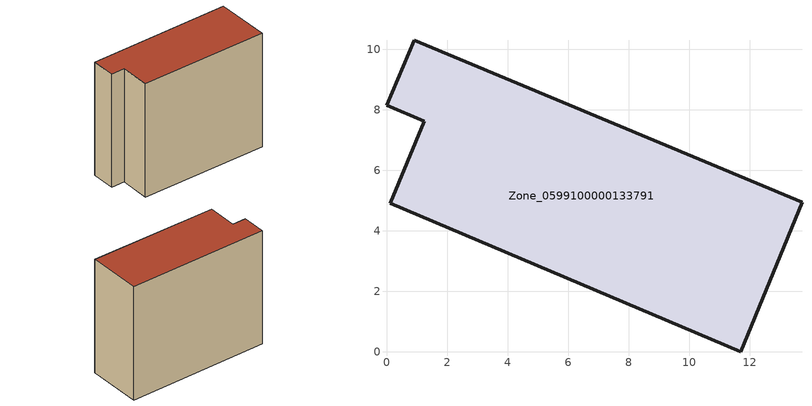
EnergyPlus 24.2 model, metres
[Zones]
Zone_0599100000133791
 floor ground (C_G): 13.73,4.94 11.71,0 0.13,4.92 1.25,7.62 0,8.15 0.91,10.31 z0
 wall outside (C_F): 11.71,0 13.73,4.94 0.91,10.31 0,8.15 1.25,7.62 0.13,4.92 11.71,0 z0:11.61
 roof outside (C_R): 0.13,4.92 11.71,0 13.73,4.94 0.91,10.31 0,8.15 1.25,7.62 z11.61
[BUILDING]
Pand.0599100000133791: North Axis=0; Terrain=City; Loads Convergence Tolerance Value=0.04; Temperature Convergence Tolerance Value=0.4; Solar Distribution=FullExterior; Maximum Number of Warmup Days=25; Minimum Number of Warmup Days=1
[Site:Location]
Rotterdam.The.Hague.AP_ZH_NLD Design_Conditions: Latitude=51.96; Longitude=4.45; Time Zone=1; Elevation=-4.5
[SITE:GROUNDTEMPERATURE:BUILDINGSURFACE]
18, 18, 18, 18, 18, 18, 18, 18, 18, 18, 18, 18
[MATERIAL] Thermal Absorptance=0.9; Solar Absorptance=0.7; Visible Absorptance=0.7
Name | Roughness | Thickness | Conductivity | Density | Specific Heat
G.TI.1946 | MediumSmooth | 0.15 | 1 | 540 | 1210
F.TI.1946 | Rough | 0.3 | 0.857143 | 1920 | 840
R.TI.1946 | MediumRough | 0.2 | 0.1 | 1500 | 1000
[CONSTRUCTION]
C_G: G.TI.1946
C_F: F.TI.1946
C_R: R.TI.1946
[ZONE]
Zone_0599100000133791: Type=1; Multiplier=1; Ceiling Height=Autocalculate; Volume=Autocalculate; Floor Area=autocalculate; Part of Total Floor Area=Yes
[ZONEINFILTRATION:DESIGNFLOWRATE]
Infil_Zone_0599100000133791: Zone or ZoneList or Space or SpaceList=Zone_0599100000133791; Schedule=AlwaysOn; Design Flow Rate Calculation Method=Flow/Area; Flow Rate per Floor Area=0.003; Constant Term Coefficient=1; Temperature Term Coefficient=0; Velocity Term Coefficient=0; Velocity Squared Term Coefficient=0
[HVACTEMPLATE:ZONE:IDEALLOADSAIRSYSTEM]
Zone_0599100000133791: Maximum Heating Supply Air Temperature=50; Minimum Cooling Supply Air Temperature=13; Maximum Heating Supply Air Humidity Ratio=0.0156; Minimum Cooling Supply Air Humidity Ratio=0.0077; Heating Limit=NoLimit; Cooling Limit=NoLimit; Dehumidification Control Type=ConstantSensibleHeatRatio; Cooling Sensible Heat Ratio=0.7; Dehumidification Setpoint=60; Humidification Control Type=None; Humidification Setpoint=30; Outdoor Air Method=None; Outdoor Air Flow Rate per Person=0.00944; Outdoor Air Flow Rate per Zone Floor Area=0; Outdoor Air Flow Rate per Zone=0; Demand Controlled Ventilation Type=None; Outdoor Air Economizer Type=NoEconomizer; Heat Recovery Type=None; Sensible Heat Recovery Effectiveness=0.7; Latent Heat Recovery Effectiveness=0.65
[ZONECONTROL:THERMOSTAT]
ThermostatControl_Zone_0599100000133791: Zone or ZoneList=Zone_0599100000133791; Control Type Schedule=DualSetpointControlType; Control 1=Thermostat_Zone_0599100000133791; Temperature Difference Between Cutout And Setpoint=0
[THERMOSTATSETPOINT:DUALSETPOINT]
Thermostat_Zone_0599100000133791: Heating Setpoint Temperature Schedule=HeatingSetpoint_Zone_0599100000133791; Cooling Setpoint Temperature Schedule=CoolingSetpoint_Zone_0599100000133791
[SCHEDULE:COMPACT]
HeatingSetpoint_Zone_0599100000133791: Through: 12/31, For: AllDays, Until: 24:00, 21
CoolingSetpoint_Zone_0599100000133791: Through: 12/31, For: AllDays, Until: 24:00, 24
DualSetpointControlType: Through: 12/31, For: AllDays, Until: 24:00, 4
AlwaysOn: Through: 12/31, For: AllDays, Until: 24:00, 1
